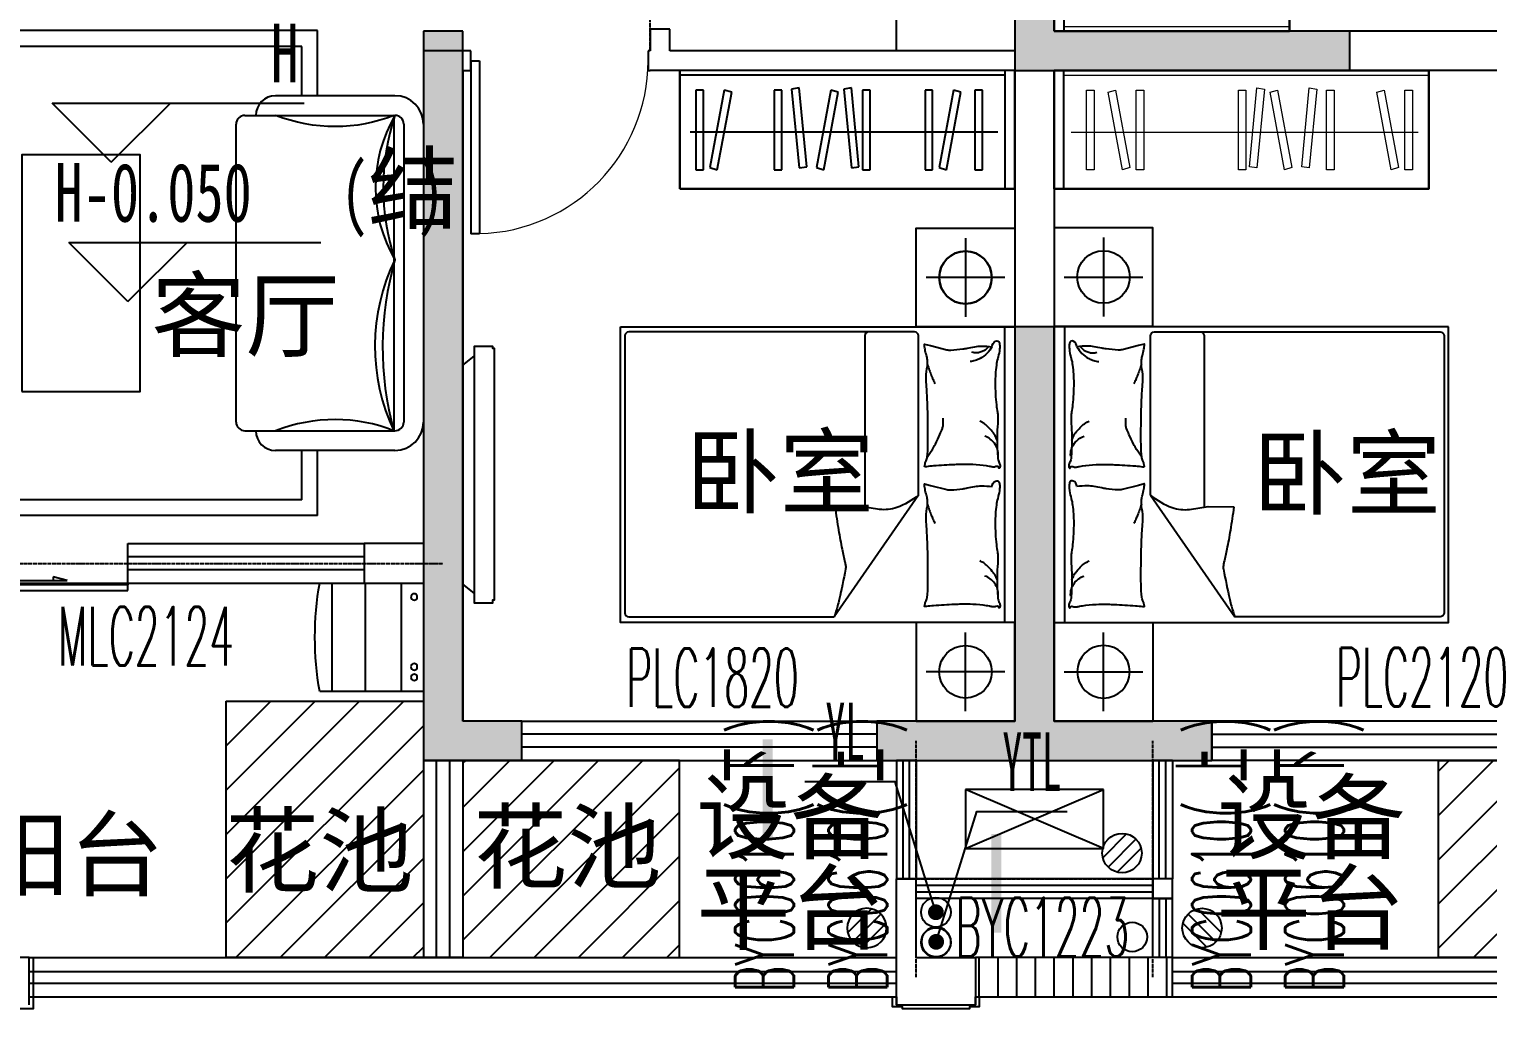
# Model space of a CAD drawing. Extents: x 3479 to 4537415, y 306 to 366510.
# Drawn here: x 4510269 to 4517669, y 273736 to 278706 of the extents above; entities that cross this region are included whole.
import ezdxf

# ---------------------------------------------------------------- set-up
doc = ezdxf.new("R2010")
doc.units = 0
doc.header["$LTSCALE"] = 10
doc.header["$MEASUREMENT"] = 0
doc.linetypes.add('DOTE', pattern=[2.42, 2, -0.2, 0.02, -0.2])
for name, color, linetype in [('2外包线', 46, 'Continuous'), ('A-OTHER', 136, 'Continuous'), ('COLUMN', 11, 'Continuous'), ('DECORATION_地漏', 202, 'Continuous'), ('DETAIL_栏杆', 42, 'Continuous'), ('DETAIL_立管', 143, 'Continuous'), ('DETAIL_雨水管', 52, 'Continuous'), ('DIM_ELEV', 3, 'Continuous'), ('DIM_IDEN', 153, 'Continuous'), ('DOTE', 18, 'DOTE'), ('LINE', 137, 'Continuous'), ('LVTRY', 6, 'Continuous'), ('LVTRY-1', 6, 'Continuous'), ('P-FURNITURE', 8, 'Continuous'), ('PUB_HATCH', 8, 'Continuous'), ('PUB_TEXT', 7, 'Continuous'), ('WALL', 2, 'Continuous'), ('WINDOW', 143, 'Continuous'), ('WINDOW_TEXT', 7, 'Continuous'), ('民族装饰格栅', 48, 'Continuous'), ('花池', 71, 'Continuous')]:
    doc.layers.add(name, color=color, linetype=linetype)
doc.layers.add('FURNITURE', color=207, linetype='Continuous', plot=False)
doc.styles.add('_TCH_DIM', font='simhei.ttf')
doc.styles.add('_TCH_WINDOW', font='SIMPLEX', dxfattribs={"bigfont": 'GBCBIG'})
doc.styles.add('HZ', font='Tssdeng.shx', dxfattribs={"width": 0.7, "bigfont": 'tssdchn.shx'})
doc.styles.get("Standard").update_dxf_attribs({"font": 'gbenor.shx', "bigfont": 'gbcbig.shx'})
doc.styles.add('功能名称', font='', dxfattribs={"width": 0.7})
doc.styles.get('功能名称').set_extended_font_data('SimSun')

# ---------------------------------------------------------------- blocks, each defined once
blk = doc.blocks.new('A$C7A796BF3')
for p, q in [((200, 0), (200, -300)), ((900, 0), (200, 0)), ((200, 0), (900, -300)), ((900, 0), (200, -300)), ((900, -300), (900, 0)), ((200, -300), (900, -300))]:
    blk.add_line(p, q)
blk = doc.blocks.new('X-03-A-100(平面图)_t3$0$WITH-Bed-2')
for p, q in [((0, -52.4), (1500, -52.4)), ((25.8, -508.5), (25.8, -1957.8)), ((853.5, -488.5), (45.8, -488.5)), ((853.5, -488.5), (1471.6, -915.9)), ((45.8, -761.1), (915.3, -761.1)), ((1471.6, -1957.8), (1471.6, -915.9)), ((45.8, -1977.8), (1451.6, -1977.8))]:
    blk.add_line(p, q)
blk.add_lwpolyline([(0, -2000), (0, 0), (1500, 0), (1500, -2000)], close=True)
blk.add_lwpolyline([(0, -2000), (0, 0), (1500, 0), (1500, -2000)], close=True)
for points in [[(101, -115.7, -0.263368), (73, -96.9, -0.494818), (82.2, -78.2, -0.049225), (99.9, -76.4, -0.036831), (123.5, -78.2, -0.031893), (161.5, -86.3, 0.035782), (195.4, -93.3, 0.032941), (285.1, -99.2, 0.026564), (396.3, -93.3, 0.017905), (433.8, -87.9, -0.033397), (454, -85.7, -0.03204), (491.1, -86.4, 0.018442), (555.4, -89.4, 0.010837), (620.2, -88.7, 0.014624), (668.1, -85.7, 0.111249), (690.6, -78.4, -0.153708), (707.5, -74.4, -0.076444), (715, -76.1, -0.215512), (716.9, -78.2, -0.585858), (714.3, -81.2, 0.363489), (709.4, -83.8, 0.191716), (709.4, -95.3, -0.129675), (711.3, -111.9, -0.01735), (708.3, -128.7, 0.019326), (705.7, -143.8, 0.018818), (699, -212.2, 0.021828), (698.1, -271.4, 0.006204), (699.5, -305.3, 0.001963), (705.7, -412.2, 0.028341), (709.9, -448.3, -0.117014), (709.4, -457.2, -0.36606), (708, -458.2, -0.03973), (694.4, -455.3, -0.048309), (680.6, -449.9, 0.062981), (670, -446, 0.04058), (646.6, -442.6, 0.014345), (579.8, -440.3, 0.005484), (454.4, -441.1, 0.007153), (358.2, -444.1, 0.008762), (315.7, -446.8, -0.008153), (270, -449.7, -0.06251), (212.9, -445.3, 0.078669), (167.3, -443.3, 0.047825), (144.9, -448, -0.034494), (114.1, -455.3, -0.023571), (88.8, -458.4, -0.510228), (87.8, -457.2), (95.3, -427.2), (116, -344.6, 0.073041), (118, -325, 0.023305), (112.2, -263.9, 0.018299), (108.2, -241.1, -0.01097), (100.8, -203.1, -0.042281), (97.9, -168.8, -0.027201), (100.8, -115.4)], [(99.3, -131.7, -0.05369), (113.5, -144.7, -0.070312), (121.6, -157, -0.015448), (125.4, -165.5, -0.013244), (129.1, -175.7, -0.082127), (132.1, -193.8, -0.064164), (129.1, -217)], [(100.8, -115.7, -0.077379), (135.6, -141, -0.077379), (161.1, -175.7, -0.047525), (171, -200.4, -0.047525), (176.1, -226.4)], [(574.8, -89.5, 0.027842), (551.1, -100.1, 0.048685), (538.5, -108.2, 0.023666), (510.6, -132.5, 0.031223), (491.6, -153.2, 0.046801), (486.5, -160.9, 0.023191), (478.4, -177.6)], [(656.8, -83.8, 0.088153), (622.3, -87.3, 0.088153), (591.1, -102.5, 0.077547), (569.5, -124.2, 0.077547), (555.4, -151.3)], [(810.2, -115.7, -0.263368), (782.3, -96.9, -0.494818), (791.4, -78.2, -0.049225), (809.1, -76.4, -0.036831), (832.8, -78.2, -0.031893), (870.7, -86.3, 0.035782), (904.6, -93.3, 0.032941), (994.3, -99.2, 0.026564), (1105.5, -93.3, 0.017905), (1143, -87.9, -0.033397), (1163.3, -85.7, -0.03204), (1200.3, -86.4, 0.018442), (1264.7, -89.4, 0.010837), (1329.4, -88.7, 0.014624), (1377.3, -85.7, 0.111249), (1399.9, -78.4, -0.153708), (1416.8, -74.4, -0.076444), (1424.2, -76.1, -0.215512), (1426.2, -78.2, -0.585858), (1423.5, -81.2, 0.363489), (1418.6, -83.8, 0.191716), (1418.6, -95.3, -0.129675), (1420.5, -111.9, -0.01735), (1417.5, -128.7, 0.019326), (1414.9, -143.8, 0.018818), (1408.3, -212.2, 0.021828), (1407.4, -271.4, 0.006204), (1408.8, -305.3, 0.001963), (1414.9, -412.2, 0.028341), (1419.2, -448.3, -0.117014), (1418.6, -457.2, -0.36606), (1417.2, -458.2, -0.03973), (1403.6, -455.3, -0.048309), (1389.9, -449.9, 0.062981), (1379.2, -446, 0.04058), (1355.8, -442.6, 0.014345), (1289.1, -440.3, 0.005484), (1163.6, -441.1, 0.007153), (1067.5, -444.1, 0.008762), (1024.9, -446.8, -0.008153), (979.2, -449.7, -0.06251), (922.1, -445.3, 0.078669), (876.5, -443.3, 0.047825), (854.1, -448, -0.034494), (823.4, -455.3, -0.023571), (798, -458.4, -0.510228), (797.1, -457.2), (804.6, -427.2), (825.2, -344.6, 0.073041), (827.2, -325, 0.023305), (821.5, -263.9, 0.018299), (817.4, -241.1, -0.01097), (810.1, -203.1, -0.042281), (807.2, -168.8, -0.027201), (810.1, -115.4)], [(1284.1, -89.5, 0.027842), (1260.3, -100.1, 0.048685), (1247.8, -108.2, 0.023666), (1219.8, -132.5, 0.031223), (1200.8, -153.2, 0.046801), (1195.7, -160.9, 0.023191), (1187.7, -177.6)], [(1366.1, -83.8, 0.088153), (1331.5, -87.3, 0.088153), (1300.3, -102.5, 0.077547), (1278.7, -124.2, 0.077547), (1264.7, -151.3)], [(660.6, -444.1, 0.016108), (621.7, -417.9, 0.024599), (594.9, -402.8, 0.009477), (545.8, -379.5, 0.015937), (516, -367.1, 0.072521), (499.6, -363.6, 0.033339), (463.4, -363.4)], [(191.4, -442.6, 0.009729), (218.7, -433.5, 0.009729), (245.6, -423.4, 0.007971), (267.3, -414.4, 0.007971), (288.8, -404.7)], [(900.6, -442.6, 0.009729), (927.9, -433.5, 0.009729), (954.8, -423.4, 0.007971), (976.6, -414.4, 0.007971), (998, -404.7)], [(853.5, -488.5, -0.085272), (916.8, -598.6, -0.124044), (926, -686.2), (912.4, -781.6), (914.1, -911.7)], [(914.1, -911.7, 0.007867), (1031.7, -893.9, 0.009508), (1128.5, -875.9, 0.006616), (1193.5, -861.5, -0.023828), (1211.7, -858.2, -0.080713), (1230.3, -858.7, -0.009591), (1382.9, -890.6, -0.013133), (1416.4, -899.2, -0.007859), (1471.6, -915.9)]]:
    blk.add_lwpolyline(points, format="xyb")
for centre, start, end in [((45.8, -508.5), 90, 180), ((45.8, -741.1), 180, 270), ((45.8, -1957.8), 180, 270), ((1451.6, -1957.8), 270, 0)]:
    blk.add_arc(centre, 20, start, end)
blk = doc.blocks.new('X-03-A-100(平面图)_t3$0$WITH-bedstand-1')
for p, q in [((0, 240), (0, -240)), ((-240, 0), (240, 0))]:
    blk.add_line(p, q)
blk.add_lwpolyline([(-300, -300), (300, -300), (300, 300), (-300, 300)], close=True)
blk.add_lwpolyline([(-300, -300), (300, -300), (300, 300), (-300, 300)], close=True)
blk.add_circle((0, 0), 160)
blk = doc.blocks.new('A$C689A550D')
for p, q in [((5550, 1550, 0), (5550, 1150, 0)), ((5750, 1350, 0), (5350, 1350, 0)), ((3822.2, 1054.2), (3822.2, -351.6)), ((5291.5, 1074.2), (3842.2, 1074.2)), ((5038.9, 1054.2), (5038.9, 184.7)), ((5311.5, 246.5), (5311.5, 1054.2)), ((5747.6, 1100), (5747.6, -400)), ((5311.5, 246.5), (4884.1, -371.6)), ((3842.2, -371.6), (4884.1, -371.6)), ((5550, -850), (5550, -450)), ((5750, -650), (5350, -650))]:
    blk.add_line(p, q)
at = {"elevation": 0}
blk.add_lwpolyline([(5800, 1100), (5300, 1100), (5300, 1600), (5800, 1600)], close=True, dxfattribs=at)
blk.add_lwpolyline([(5800, 1100), (5300, 1100), (5300, 1600), (5800, 1600)], close=True, dxfattribs=at)
for points in [[(3800, 1100), (5800, 1100), (5800, -400), (3800, -400)], [(3800, 1100), (5800, 1100), (5800, -400), (3800, -400)], [(5800, -400), (5300, -400), (5300, -900), (5800, -900)], [(5800, -400), (5300, -400), (5300, -900), (5800, -900)]]:
    blk.add_lwpolyline(points, close=True)
for points in [[(5684.3, 999, -0.263368), (5703.1, 1027, -0.494818), (5721.8, 1017.8, -0.049225), (5723.6, 1000.1, -0.036831), (5721.8, 976.5, -0.031893), (5713.7, 938.5, 0.035782), (5706.7, 904.6, 0.032941), (5700.8, 814.9, 0.026564), (5706.7, 703.7, 0.017905), (5712.1, 666.2, -0.033397), (5714.3, 646, -0.03204), (5713.6, 608.9, 0.018442), (5710.6, 544.6, 0.010837), (5711.3, 479.8, 0.014624), (5714.3, 431.9, 0.111249), (5721.6, 409.4, -0.153708), (5725.6, 392.5, -0.076444), (5723.9, 385, -0.215512), (5721.8, 383.1, -0.585858), (5718.8, 385.7, 0.363489), (5716.2, 390.6, 0.191716), (5704.7, 390.6, -0.129675), (5688.1, 388.7, -0.01735), (5671.3, 391.7, 0.019326), (5656.2, 394.3, 0.018818), (5587.8, 401, 0.021828), (5528.6, 401.9, 0.006204), (5494.7, 400.5, 0.001963), (5387.8, 394.3, 0.028341), (5351.7, 390.1, -0.117014), (5342.8, 390.6, -0.36606), (5341.8, 392, -0.03973), (5344.7, 405.6, -0.048309), (5350.1, 419.4, 0.062981), (5354, 430, 0.04058), (5357.4, 453.4, 0.014345), (5359.7, 520.2, 0.005484), (5358.9, 645.6, 0.007153), (5355.9, 741.8, 0.008762), (5353.2, 784.3, -0.008153), (5350.3, 830, -0.06251), (5354.7, 887.1, 0.078669), (5356.7, 932.7, 0.047825), (5352, 955.1, -0.034494), (5344.7, 985.9, -0.023571), (5341.6, 1011.2, -0.510228), (5342.8, 1012.2), (5372.8, 1004.7), (5455.4, 984, 0.073041), (5475, 982, 0.023305), (5536.1, 987.8, 0.018299), (5558.9, 991.8, -0.01097), (5596.9, 999.2, -0.042281), (5631.2, 1002.1, -0.027201), (5684.6, 999.2)], [(5684.3, 999.2, -0.077379), (5659, 964.4, -0.077379), (5624.3, 938.9, -0.047525), (5599.6, 929, -0.047525), (5573.6, 923.9)], [(5668.3, 1000.7, -0.05369), (5655.3, 986.5, -0.070312), (5643, 978.4, -0.015448), (5634.5, 974.6, -0.013244), (5624.3, 970.9, -0.082127), (5606.2, 967.9, -0.064164), (5583, 970.9)], [(5357.4, 908.6, 0.009729), (5366.5, 881.3, 0.009729), (5376.6, 854.4, 0.007971), (5385.6, 832.7, 0.007971), (5395.3, 811.2)], [(5355.9, 439.4, 0.016108), (5382.1, 478.3, 0.024599), (5397.2, 505.1, 0.009477), (5420.5, 554.2, 0.015937), (5432.9, 584, 0.072521), (5436.4, 600.4, 0.033339), (5436.6, 636.6)], [(5710.5, 525.2, 0.027842), (5699.9, 548.9, 0.048685), (5691.8, 561.5, 0.023666), (5667.5, 589.4, 0.031223), (5646.8, 608.4, 0.046801), (5639.1, 613.5, 0.023191), (5622.4, 621.6)], [(5716.2, 443.2, 0.088153), (5712.7, 477.7, 0.088153), (5697.5, 508.9, 0.077547), (5675.8, 530.5, 0.077547), (5648.7, 544.6)], [(5684.3, 289.8, -0.263368), (5703.1, 317.7, -0.494818), (5721.8, 308.6, -0.049225), (5723.6, 290.9, -0.036831), (5721.8, 267.2, -0.031893), (5713.7, 229.3, 0.035782), (5706.7, 195.4, 0.032941), (5700.8, 105.7, 0.026564), (5706.7, -5.5, 0.017905), (5712.1, -43, -0.033397), (5714.3, -63.3, -0.03204), (5713.6, -100.3, 0.018442), (5710.6, -164.7, 0.010837), (5711.3, -229.4, 0.014624), (5714.3, -277.3, 0.111249), (5721.6, -299.9, -0.153708), (5725.6, -316.8, -0.076444), (5723.9, -324.2, -0.215512), (5721.8, -326.2, -0.585858), (5718.8, -323.5, 0.363489), (5716.2, -318.6, 0.191716), (5704.7, -318.6, -0.129675), (5688.1, -320.5, -0.01735), (5671.3, -317.5, 0.019326), (5656.2, -314.9, 0.018818), (5587.8, -308.3, 0.021828), (5528.6, -307.4, 0.006204), (5494.7, -308.8, 0.001963), (5387.8, -314.9, 0.028341), (5351.7, -319.2, -0.117014), (5342.8, -318.6, -0.36606), (5341.8, -317.2, -0.03973), (5344.7, -303.6, -0.048309), (5350.1, -289.9, 0.062981), (5354, -279.2, 0.04058), (5357.4, -255.8, 0.014345), (5359.7, -189.1, 0.005484), (5358.9, -63.6, 0.007153), (5355.9, 32.5, 0.008762), (5353.2, 75.1, -0.008153), (5350.3, 120.8, -0.06251), (5354.7, 177.9, 0.078669), (5356.7, 223.5, 0.047825), (5352, 245.9, -0.034494), (5344.7, 276.6, -0.023571), (5341.6, 302, -0.510228), (5342.8, 302.9), (5372.8, 295.4), (5455.4, 274.8, 0.073041), (5475, 272.8, 0.023305), (5536.1, 278.5, 0.018299), (5558.9, 282.6, -0.01097), (5596.9, 289.9, -0.042281), (5631.2, 292.8, -0.027201), (5684.6, 289.9)], [(5311.5, 246.5, -0.085272), (5201.4, 183.2, -0.124044), (5113.8, 174), (5018.4, 187.6), (4888.3, 185.9)], [(4888.3, 185.9, 0.007867), (4906.1, 68.3, 0.009508), (4924.1, -28.5, 0.006616), (4938.5, -93.5, -0.023828), (4941.8, -111.7, -0.080713), (4941.3, -130.3, -0.009591), (4909.4, -282.9, -0.013133), (4900.8, -316.4, -0.007859), (4884.1, -371.6)], [(5357.4, 199.4, 0.009729), (5366.5, 172.1, 0.009729), (5376.6, 145.2, 0.007971), (5385.6, 123.4, 0.007971), (5395.3, 102)], [(5710.5, -184.1, 0.027842), (5699.9, -160.3, 0.048685), (5691.8, -147.8, 0.023666), (5667.5, -119.8, 0.031223), (5646.8, -100.8, 0.046801), (5639.1, -95.7, 0.023191), (5622.4, -87.7)], [(5716.2, -266.1, 0.088153), (5712.7, -231.5, 0.088153), (5697.5, -200.3, 0.077547), (5675.8, -178.7, 0.077547), (5648.7, -164.7)]]:
    blk.add_lwpolyline(points, format="xyb")
for centre in [(5550, 1350, 0), (5550, -650)]:
    blk.add_circle(centre, 133.3)
for centre, start, end in [((3842.2, 1054.2), 90, 180), ((5058.9, 1054.2), 90, 180), ((5291.5, 1054.2), 0, 90), ((3842.2, -351.6), 180, 270)]:
    blk.add_arc(centre, 20, start, end)
at = {"layer": 'FURNITURE'}
for p, q in [((2263.5, 2602.5), (229.5, 2602.5)), ((2263.5, 2272.5), (2263.5, 2602.5)), ((2183.5, 2522.5), (309.5, 2522.5)), ((2183.5, 2272.5), (2183.5, 2522.5)), ((4100.1, 1800), (4100.1, 2400)), ((5800, 2400), (4100.1, 2400)), ((4100.1, 2400), (4100.1, 1800)), ((5800, 2400), (4100.1, 2400)), ((5751.9, 2376), (4100.1, 2376)), ((5751.9, 1800), (5751.9, 2400)), ((5800, 1800), (5800, 2400)), ((5800, 1800), (5800, 2400)), ((4220.7, 2300.1), (4181.9, 2300.1)), ((4181.9, 2300.1), (4181.9, 1896.7)), ((4220.7, 1896.7), (4220.7, 2300.1)), ((4326.1, 2300.7), (4252.9, 1907.9)), ((4363.9, 2289.8), (4326.1, 2300.7)), ((4619, 2300.1), (4580.2, 2300.1)), ((4580.2, 2300.1), (4580.2, 1896.7)), ((4619, 1896.7), (4619, 2300.1)), ((4705.9, 2312), (4667.4, 2306.2)), ((4667.4, 2306.2), (4705.8, 1905.7)), ((4744.4, 1911.5), (4705.9, 2312)), ((4866.8, 2300.7), (4793.7, 1907.9)), ((4904.6, 2289.8), (4866.8, 2300.7)), ((4971.3, 2312), (4932.8, 2306.2)), ((4932.8, 2306.2), (4971.2, 1905.7)), ((5009.8, 1911.5), (4971.3, 2312)), ((5065.7, 2300.1), (5026.8, 2300.1)), ((5026.8, 2300.1), (5026.8, 1896.7)), ((5065.7, 1896.7), (5065.7, 2300.1)), ((5383.5, 2300.1), (5344.7, 2300.1)), ((5344.7, 2300.1), (5344.7, 1896.7)), ((5383.5, 1896.7), (5383.5, 2300.1)), ((5488.9, 2300.7), (5415.7, 1907.9)), ((5526.7, 2289.8), (5488.9, 2300.7)), ((5636, 2300.1), (5597.1, 2300.1)), ((5597.1, 2300.1), (5597.1, 1896.7)), ((5636, 1896.7), (5636, 2300.1)), ((2655.6, 2272.5), (2050, 2272.5)), ((4290.8, 1896.9), (4363.9, 2289.8)), ((4831.5, 1896.9), (4904.6, 2289.8)), ((5453.6, 1896.9), (5526.7, 2289.8)), ((1894.4, 2172.5), (2655.6, 2172.5)), ((2650, 2172.5), (2650, 572.5)), ((1850, 616.9), (1850, 2128.1)), ((2700, 2128.1), (2700, 616.9)), ((2800, 2128.1), (2800, 616.9)), ((5714.4, 2088), (4153.7, 2088)), ((4181.9, 1896.7), (4220.7, 1896.7)), ((4252.9, 1907.9), (4290.8, 1896.9)), ((4580.2, 1896.7), (4619, 1896.7)), ((4705.8, 1905.7), (4744.4, 1911.5)), ((4793.7, 1907.9), (4831.5, 1896.9)), ((4971.2, 1905.7), (5009.8, 1911.5)), ((5026.8, 1896.7), (5065.7, 1896.7)), ((5344.7, 1896.7), (5383.5, 1896.7)), ((5415.7, 1907.9), (5453.6, 1896.9)), ((5597.1, 1896.7), (5636, 1896.7)), ((5800, 1800), (4100.1, 1800)), ((4100.1, 1800), (5800, 1800)), ((1894.4, 572.5), (2655.6, 572.5)), ((2655.6, 472.5), (2050, 472.5)), ((2183.5, 222.5), (2183.5, 472.5)), ((2263.5, 142.5), (2263.5, 472.5)), ((2183.5, 222.5), (309.5, 222.5)), ((2263.5, 142.5), (229.5, 142.5))]:
    blk.add_line(p, q, dxfattribs=at)
blk.add_lwpolyline([(762.8, 772.5), (1362.8, 772.5), (1362.8, 1972.5), (762.8, 1972.5)], close=True, dxfattribs=at)
blk.add_lwpolyline([(3057.6, -251.3), (3000, -205.4), (3000, 905.4), (3057.6, 951.3), (3057.6, -251.3), (3057.6, -300), (3152.9, -300), (3152.9, -285.7), (3160, -285.7), (3160, 989.6), (3152.9, 989.6), (3152.9, 1000), (3057.6, 1000), (3057.6, 951.3)], dxfattribs=at)
for centre, start, end in [((2050, 2172.5), 90, 180), ((2050, 572.5), 180, 270)]:
    blk.add_arc(centre, 100, start, end, dxfattribs=at)
for centre, major_axis, ratio, start_param, end_param in [((2655.6, 2128.1), (-102.1, 102.1), 1, 3.926991, 5.497787), ((1894.4, 2128.1), (31.4, 31.4), 1, 0.785398, 2.356194), ((3284, 1805.9), (0, 728.9), 0.997726, 1.043691, 2.097902), ((3750.1, 1805.9), (0, 1156.7), 0.997726, 1.248273, 1.89332), ((2655.6, 2128.1), (31.4, 31.4), 1, 5.497787, 7.068583), ((3281.3, 1001.8), (5.5, 861.6), 0.844026, 1.043691, 2.097902), ((3747.3, 998.8), (8.8, 1367.3), 0.844026, 1.248273, 1.89332), ((1894.4, 616.9), (31.4, 31.4), 1, 2.356194, 3.926991), ((2318.3, -78.4), (741.9, 201.1), 0.914572, 0.878902, 1.686398), ((2655.6, 616.9), (-31.4, 31.4), 1, 2.356194, 3.926991), ((2655.6, 616.9), (102.1, 102.1), 1, 3.926991, 5.497787)]:
    blk.add_ellipse(centre, major_axis=major_axis, ratio=ratio, start_param=start_param, end_param=end_param, dxfattribs=at)
at = {"layer": 'FURNITURE', "extrusion": (0, 0, -1)}
blk.add_ellipse((2318.3, 2823.4), major_axis=(-741.9, 201.1), ratio=0.914572, start_param=4.020494, end_param=4.82799, dxfattribs=at)
at = {"layer": 'LVTRY'}
blk.add_lwpolyline([(5800, 3300), (5800, 2500), (5200, 2500), (5200, 3300)], close=True, dxfattribs=at)
at = {"layer": 'FURNITURE', "xscale": -0.8333333334885538, "yscale": 0.8333333334885538, "zscale": 0.8333333334885538}
blk.add_blockref('X-03-A-100(平面图)_t3$0$WITH-bedstand-1', (5550, 1350, 0), dxfattribs=at)
at = {"layer": 'FURNITURE', "extrusion": (0, 0, -1), "xscale": -1, "zscale": -1, "rotation": 90}
blk.add_blockref('X-03-A-100(平面图)_t3$0$WITH-Bed-2', (-5800, 1100), dxfattribs=at)
at = {"layer": 'FURNITURE', "extrusion": (1.79972e-13, 8.62954e-15, -1), "xscale": -0.8333333334885538, "yscale": 0.8333333334885538, "zscale": -0.8333333334885538, "rotation": 180}
blk.add_blockref('X-03-A-100(平面图)_t3$0$WITH-bedstand-1', (-5550, -650, 0), dxfattribs=at)
at = {"layer": 'LVTRY-1', "flags": 9}
for tag in ['ZSIZE', 'YSIZE', 'XSIZE']:
    blk.add_attdef(tag, (1601.4, 5393.7), '', height=0.5, rotation=90, dxfattribs=at)
for tag in ['ZSIZE', 'YSIZE', 'XSIZE']:
    blk.add_attdef(tag, (1601.4, 5393.7), '', height=0.5, dxfattribs=at)
blk = doc.blocks.new('1#-BZC-ZZ')
at = {"layer": 'PUB_HATCH'}
for points in [[(433508.5, 732279), (433508.5, 731579), (433308.5, 731579), (433308.5, 731379), (433508.5, 731379), (433508.5, 729579), (435208.5, 729579), (435208.5, 729779), (433708.5, 729779), (433708.5, 732079), (433908.5, 732079), (433908.5, 732279)], [(431008.5, 726279), (430708.5, 726279), (430708.5, 729779), (430508.5, 729779), (430508.5, 726079), (431008.5, 726079)], [(433508.5, 726279), (432808.5, 726279), (432808.5, 726079), (434508.5, 726079), (434508.5, 726279), (433708.5, 726279), (433708.5, 728279), (433508.5, 728279)]]:
    blk.add_hatch(color=256, dxfattribs=at).paths.add_polyline_path(points)
at = {"layer": 'COLUMN'}
for p, q in [((433708.5, 729779), (433708.5, 732079)), ((433508.5, 731379), (433508.5, 729579)), ((430708.5, 729779), (430508.5, 729779)), ((430508.5, 729779), (430508.5, 726079)), ((430708.5, 726279), (430708.5, 729779)), ((435208.5, 729779), (433708.5, 729779)), ((435208.5, 729579), (435208.5, 729779)), ((433508.5, 729579), (435208.5, 729579)), ((433708.5, 728279), (433508.5, 728279)), ((433508.5, 728279), (433508.5, 726279)), ((433708.5, 726279), (433708.5, 728279)), ((431008.5, 726279), (430708.5, 726279)), ((431008.5, 726079), (431008.5, 726279)), ((433508.5, 726279), (432808.5, 726279)), ((432808.5, 726279), (432808.5, 726079)), ((434508.5, 726279), (433708.5, 726279)), ((434508.5, 726079), (434508.5, 726279)), ((430508.5, 726079), (431008.5, 726079)), ((432808.5, 726079), (434508.5, 726079))]:
    blk.add_line(p, q, dxfattribs=at)
blk = doc.blocks.new('A$C0DF322C5')
at = {"layer": 'LVTRY'}
for p, q in [((526.3, 550), (0, 550)), ((0, 550), (0, 0)), ((113.7, 550), (113.7, 0)), ((296.2, 550), (296.2, 0)), ((464.2, 550), (464.2, 0)), ((0, 0), (526.3, 0))]:
    blk.add_line(p, q, dxfattribs=at)
for centre in [(47.4, 479.7), (47.4, 125), (47.4, 71.6)]:
    blk.add_circle(centre, 16.3, dxfattribs=at)
blk.add_arc((-1057.3, 275), 1607.3, 350.14865, 9.85138, dxfattribs=at)
blk = doc.blocks.new('$WINLIB2D$00000001')
at = {"color": 0}
for points in [[(-0.5, 0.5), (-0.5, -0.5)], [(-0.5, 0.5), (0.5, 0.5)], [(0.5, -0.5), (0.5, 0.5)], [(0.5, 0.1667), (-0.5, 0.1667)], [(0.5, -0.1667), (-0.5, -0.1667)], [(-0.5, -0.5), (0.5, -0.5)]]:
    blk.add_lwpolyline(points, dxfattribs=at)
blk = doc.blocks.new('$TCHSYS$WIN2D')
for p, q in [((-0.5, 0.5), (0.5, 0.5)), ((-0.5, 0.5), (-0.5, -0.5)), ((0.5, 0.5), (0.5, -0.5)), ((0.5, 0.1667), (-0.5, 0.1667)), ((0.5, -0.1667), (-0.5, -0.1667)), ((-0.5, -0.5), (0.5, -0.5))]:
    blk.add_line(p, q)
blk = doc.blocks.new('$DorLib2D$00000001')
for p, q in [((0.45, 0.975), (0.5, 0.975)), ((0.45, 0), (0.45, 0.975)), ((0.5, 0), (0.5, 0.975)), ((0.5, 0), (0.45, 0))]:
    blk.add_line(p, q)
at = {"lineweight": 13}
blk.add_arc((0.475, 0), 0.975, 91.46928, 180, dxfattribs=at)
blk = doc.blocks.new('$DorLib2D$00000129')
at = {"color": 0, "linetype": 'Continuous'}
for p, q in [((-0.5, 0.545), (-0.5, 0.6866)), ((-0.5, 0.6866), (0.5, 0.6866)), ((0.5, 0.6866), (0.5, 0.545)), ((0.5, 0.545), (-0.5, 0.545)), ((-0.5, 0.5), (-0.5, 0.545)), ((0.5, 0.5), (0.5, 0.545)), ((-0.2, 0.4375), (0.1584, 0.4375)), ((0.1584, 0.4375), (0.0804, 0.3408)), ((0.0804, 0.3408), (0.0804, 0.4375))]:
    blk.add_line(p, q, dxfattribs=at)
blk = doc.blocks.new('$PS001_0')
for p, q in [((-0.485, -0.123), (0.123, 0.485)), ((-0.354, -0.354), (0.354, 0.354)), ((-0.118, -0.486), (0.486, 0.118))]:
    blk.add_line(p, q)
blk.add_circle((0, 0), 0.5)
at = {"style": 'HZ', "width": 0.7, "flags": 1}
for tag, p in [('UNIT', (0, 0)), ('SPEC', (0, -0.002)), ('WHAT', (0, -0.003))]:
    blk.add_attdef(tag, p, '', height=0.001, dxfattribs=at)
blk = doc.blocks.new('$LIGUAN')
at = {"color": 0, "linetype": 'Continuous'}
blk.add_circle((0, 0), 0.5, dxfattribs=at)
at = {"color": 0, "flags": 1}
for tag in ['THICK', 'BG_D', 'BG_T']:
    blk.add_attdef(tag, (0, 0), '', height=0.0001, dxfattribs=at)
blk = doc.blocks.new('X-03-A-100(平面图)_t3$0$$plan$00000330')
for p, q in [((-1973.7, 0), (0, 0)), ((-1973.7, 0), (-1973.7, -500)), ((-1923.7, 0), (-1923.7, -500)), ((0, 0), (0, -500)), ((-1973.7, -500), (0, -500))]:
    blk.add_line(p, q)
at = {"lineweight": 13}
for p, q in [((-1884.8, -240), (-55.7, -240)), ((-1923.7, -480), (0, -480))]:
    blk.add_line(p, q, dxfattribs=at)
blk.add_lwpolyline([(-1973.7, -500), (0, -500), (0, 0), (-1973.7, 0)], close=True)
for points in [[(-1803.3, -80.6), (-1803.3, -416.7), (-1763, -416.7), (-1763, -80.6)], [(-1613.8, -80.8), (-1689.8, -408.2), (-1650.5, -417.3), (-1574.5, -89.9)], [(-1541.1, -80.6), (-1541.1, -416.7), (-1500.7, -416.7), (-1500.7, -80.6)], [(-1003.1, -80.6), (-1003.1, -416.7), (-962.8, -416.7), (-962.8, -80.6)], [(-945, -92.9), (-905.1, -426.6), (-865, -421.8), (-905, -88.1)], [(-759.8, -80.8), (-835.8, -408.2), (-796.5, -417.3), (-720.5, -89.9)], [(-669.3, -92.9), (-629.4, -426.6), (-589.3, -421.8), (-629.3, -88.1)], [(-539.1, -80.6), (-539.1, -416.7), (-498.8, -416.7), (-498.8, -80.6)], [(-198.1, -80.8), (-274.1, -408.2), (-234.7, -417.3), (-158.8, -89.9)], [(-125.3, -80.6), (-125.3, -416.7), (-85, -416.7), (-85, -80.6)]]:
    blk.add_lwpolyline(points, close=True, dxfattribs=at)
blk = doc.blocks.new('ds48d4s8')
for p, q in [((-1240, 0), (0, 0)), ((-1240, 0), (-1240, -500)), ((0, 0), (-1240, 0)), ((-1190, 0), (-1190, -500)), ((0, 0), (0, -500)), ((-1240, -500), (0, -500))]:
    blk.add_line(p, q)
at = {"lineweight": 13}
for p, q in [((-1151.1, -240), (-55.7, -240)), ((-1190, -480), (0, -480))]:
    blk.add_line(p, q, dxfattribs=at)
blk.add_lwpolyline([(-1240, -500), (0, -500), (0, 0), (-1240, 0)], close=True)
for points in [[(-1003.1, -80.6), (-1003.1, -416.7), (-962.8, -416.7), (-962.8, -80.6)], [(-945, -92.9), (-905.1, -426.6), (-865, -421.8), (-905, -88.1)], [(-759.8, -80.8), (-835.8, -408.2), (-796.5, -417.3), (-720.5, -89.9)], [(-669.3, -92.9), (-629.4, -426.6), (-589.3, -421.8), (-629.3, -88.1)], [(-539.1, -80.6), (-539.1, -416.7), (-498.8, -416.7), (-498.8, -80.6)], [(-198.1, -80.8), (-274.1, -408.2), (-234.7, -417.3), (-158.8, -89.9)], [(-125.3, -80.6), (-125.3, -416.7), (-85, -416.7), (-85, -80.6)]]:
    blk.add_lwpolyline(points, close=True, dxfattribs=at)

msp = doc.modelspace()

# ---------------------------------------------------------------- hatches: boundary and pattern name
at = {"layer": '民族装饰格栅'}
h = msp.add_hatch(dxfattribs=at)
h.set_pattern_fill('LINE', color=256, scale=100, angle=90)
h.set_pattern_definition([(90, (4040076.65, -304795.11), (-95.25, 6e-15), [])])
h.paths.add_polyline_path([(4516068.7, 273995.9), (4515068.7, 273995.9), (4515068.7, 273795.9), (4516068.7, 273795.9)])
at = {"layer": '花池'}
h = msp.add_hatch(dxfattribs=at)
h.set_pattern_fill('ANSI31', color=256, scale=100)
h.set_pattern_definition([(45, (2163983.15, 7162.34), (-112.253202, 112.253202), [])])
h.paths.add_polyline_path([(4511268.7, 275295.9), (4512268.7, 275295.9), (4512268.7, 273995.9), (4511268.7, 273995.9)])
h = msp.add_hatch(dxfattribs=at)
h.set_pattern_fill('ANSI31', color=256, scale=100)
h.set_pattern_definition([(45, (2160983.15, 8262.34), (-112.253202, 112.253202), [])])
h.paths.add_polyline_path([(4513568.7, 274995.9), (4512468.7, 274995.9), (4512468.7, 273995.9), (4513568.7, 273995.9)])
h = msp.add_hatch(dxfattribs=at)
h.set_pattern_fill('ANSI31', color=256, scale=100)
h.set_pattern_definition([(45, (2161483.15, 8262.34), (-112.253202, 112.253202), [])])
h.paths.add_polyline_path([(4517418.7, 274995.9), (4518768.7, 274995.9), (4518768.7, 273995.9), (4517418.7, 273995.9)])

# ---------------------------------------------------------------- linework, layer by layer
at = {"layer": '2外包线'}
for points in [[(4510288.7, 273995.9), (4510288.7, 273735.9), (4509898.7, 273735.9), (4509898.7, 273745.9), (4509698.7, 273745.9), (4509698.7, 273735.9), (4509288.7, 273735.9), (4509288.7, 273775.9), (4509248.7, 273775.9), (4509248.7, 274535.9)], [(4515088.7, 273795.9), (4515088.7, 273745.9), (4515038.7, 273745.9), (4515038.7, 273735.9), (4514698.7, 273735.9), (4514698.7, 273745.9), (4514648.7, 273745.9), (4514648.7, 273795.9)], [(4514668.7, 273795.9), (4514668.7, 273755.9), (4515068.7, 273755.9), (4515068.7, 273795.9)]]:
    msp.add_lwpolyline(points, dxfattribs=at)
at = {"layer": 'DETAIL_栏杆'}
for p, q in [((4516002, 274295.9), (4516002, 273995.9)), ((4516035.3, 274295.9), (4516035.3, 273995.9)), ((4510268.7, 273925.9), (4514668.7, 273925.9)), ((4516068.7, 273925.9), (4521668.7, 273925.9)), ((4510268.7, 273865.9), (4514668.7, 273865.9)), ((4516068.7, 273865.9), (4521668.7, 273865.9))]:
    msp.add_line(p, q, dxfattribs=at)
at = {"layer": 'DETAIL_雨水管'}
for points in [[(4514868.7, 274225.9), (4514662.5, 274886.7), (4514203.5, 274886.7)], [(4514870.1, 274075.9), (4515076.3, 274736.7), (4515535.3, 274736.7)]]:
    msp.add_lwpolyline(points, dxfattribs=at)
at = {"layer": 'DETAIL_雨水管', "const_width": 40}
for points in [[(4514874.6, 274206.8, 1), (4514862.7, 274245, 1)], [(4514864.2, 274056.8, -1), (4514876.1, 274095, -1)]]:
    msp.add_lwpolyline(points, format="xyb", close=True, dxfattribs=at)
at = {"layer": 'DIM_ELEV'}
for p, q in [((4510685.2, 278031), (4510385.2, 278331)), ((4510385.2, 278331), (4511663.7, 278331)), ((4510685.2, 278031), (4510985.2, 278331)), ((4510769.4, 277323.9), (4510469.4, 277623.9)), ((4510469.4, 277623.9), (4511747.9, 277623.9)), ((4510769.4, 277323.9), (4511069.4, 277623.9))]:
    msp.add_line(p, q, dxfattribs=at)
at = {"layer": 'DIM_IDEN', "const_width": 50}
for points in [[(4514015.6, 275102.5), (4514015.6, 274602.5)], [(4515175.6, 274622.6), (4515175.6, 274122.6)]]:
    msp.add_lwpolyline(points, dxfattribs=at)
at = {"layer": 'DOTE'}
for p, q in [((4513418.7, 278595.9), (4513418.7, 280395.9)), ((4509368.7, 275995.9), (4512368.7, 275995.9)), ((4514768.7, 273895.9), (4514768.7, 275095.9)), ((4515968.7, 273895.9), (4515968.7, 275095.9)), ((4514768.7, 274395.9), (4515968.7, 274395.9))]:
    msp.add_line(p, q, dxfattribs=at)
at = {"layer": 'LINE'}
for p, q in [((4515968.7, 273995.9), (4515968.7, 274295.9)), ((4516068.7, 273995.9), (4516068.7, 274295.9)), ((4510268.7, 273995.9), (4514668.7, 273995.9)), ((4516068.7, 273995.9), (4521668.7, 273995.9)), ((4510268.7, 273795.9), (4514668.7, 273795.9)), ((4516068.7, 273795.9), (4521668.7, 273795.9))]:
    msp.add_line(p, q, dxfattribs=at)
at = {"layer": 'WALL'}
for p, q in [((4515468.7, 280395.9), (4515468.7, 278695.9)), ((4515268.7, 280295.9), (4515268.7, 278595.9)), ((4513518.7, 278705.9), (4513418.7, 278705.9)), ((4513418.7, 278705.9), (4513418.7, 278595.9)), ((4513518.7, 278595.9), (4513518.7, 278705.9)), ((4517768.7, 278695.9), (4515468.7, 278695.9)), ((4512508.7, 278595.9), (4512268.7, 278595.9)), ((4512268.7, 278595.9), (4512268.7, 276095.9)), ((4512508.7, 278495.9), (4512508.7, 278595.9)), ((4513418.7, 278595.9), (4513408.7, 278595.9)), ((4513408.7, 278595.9), (4513408.7, 278495.9)), ((4515268.7, 278595.9), (4513518.7, 278595.9)), ((4512468.7, 278495.9), (4512508.7, 278495.9)), ((4512468.7, 278495.9), (4512468.7, 275995.9)), ((4513408.7, 278495.9), (4513418.7, 278495.9)), ((4515268.7, 278495.9), (4513418.7, 278495.9)), ((4515268.7, 278495.9), (4515268.7, 275195.9)), ((4515468.7, 278495.9), (4515468.7, 275195.9)), ((4517768.7, 278495.9), (4515468.7, 278495.9)), ((4512268.7, 276095.9), (4511968.7, 276095.9)), ((4511968.7, 276095.9), (4511968.7, 275895.9)), ((4512468.7, 275995.9), (4512468.7, 275195.9)), ((4511968.7, 275895.9), (4512268.7, 275895.9)), ((4512268.7, 275895.9), (4512268.7, 275095.9)), ((4512768.7, 275195.9), (4512468.7, 275195.9)), ((4512768.7, 274995.9), (4512768.7, 275195.9)), ((4514768.7, 275195.9), (4514568.7, 275195.9)), ((4514568.7, 275195.9), (4514568.7, 274995.9)), ((4514768.7, 275195.9), (4515268.7, 275195.9)), ((4515468.7, 275195.9), (4515968.7, 275195.9)), ((4516268.7, 275195.9), (4515968.7, 275195.9)), ((4516268.7, 274995.9), (4516268.7, 275195.9)), ((4512268.7, 275095.9), (4512268.7, 274995.9)), ((4512268.7, 274995.9), (4512468.7, 274995.9)), ((4512468.7, 274995.9), (4512768.7, 274995.9)), ((4514568.7, 274995.9), (4514668.7, 274995.9)), ((4514768.7, 274995.9), (4514668.7, 274995.9)), ((4514768.7, 274995.9), (4515368.7, 274995.9)), ((4515368.7, 274995.9), (4515968.7, 274995.9)), ((4516068.7, 274995.9), (4515968.7, 274995.9)), ((4516068.7, 274995.9), (4516268.7, 274995.9)), ((4514668.7, 273755.9), (4514668.7, 274395.9)), ((4514768.7, 274395.9), (4514668.7, 274395.9)), ((4514768.7, 274295.9), (4514768.7, 274395.9)), ((4515968.7, 274295.9), (4515968.7, 274395.9)), ((4516068.7, 274395.9), (4515968.7, 274395.9)), ((4516068.7, 274295.9), (4516068.7, 274395.9)), ((4514768.7, 273995.9), (4514768.7, 274295.9)), ((4515968.7, 274295.9), (4516068.7, 274295.9)), ((4510268.7, 273995.9), (4509468.7, 273995.9)), ((4510268.7, 273755.9), (4510268.7, 273995.9)), ((4512268.7, 273995.9), (4512468.7, 273995.9)), ((4514768.7, 273995.9), (4515068.7, 273995.9)), ((4515068.7, 273995.9), (4515068.7, 273755.9)), ((4516068.7, 273995.9), (4515968.7, 273995.9)), ((4514668.7, 273755.9), (4515068.7, 273755.9))]:
    msp.add_line(p, q, dxfattribs=at)
at = {"layer": 'WINDOW'}
msp.add_line((4509868.7, 275895.9), (4510768.7, 275895.9), dxfattribs=at)
at = {"layer": '民族装饰格栅'}
msp.add_lwpolyline([(4516068.7, 273995.9), (4515068.7, 273995.9), (4515068.7, 273795.9), (4516068.7, 273795.9)], close=True, dxfattribs=at)
at = {"layer": '花池'}
for points in [[(4511268.7, 275295.9), (4512268.7, 275295.9), (4512268.7, 273995.9), (4511268.7, 273995.9)], [(4513568.7, 274995.9), (4512468.7, 274995.9), (4512468.7, 273995.9), (4513568.7, 273995.9)], [(4517418.7, 274995.9), (4518768.7, 274995.9), (4518768.7, 273995.9), (4517418.7, 273995.9)]]:
    msp.add_lwpolyline(points, close=True, dxfattribs=at)

# ---------------------------------------------------------------- block references
msp.add_blockref('1#-BZC-ZZ', (4081760.2, -451083.1))
at = {"layer": 'A-OTHER', "extrusion": (0, 0, -1), "xscale": -1, "zscale": -1, "rotation": 180}
msp.add_blockref('A$C7A796BF3', (-4515918.7, 274549.3), dxfattribs=at)
at = {"layer": 'DECORATION_地漏', "yscale": 200, "zscale": 200}
for p, xscale, rotation in [((4515812.8, 274526.2), 200, 180), ((4514518.7, 274145.9), -200, 270.0000007234398), ((4516218.7, 274145.9), 200, 89.99999927656026)]:
    msp.add_blockref('$PS001_0', p, dxfattribs=dict(at, xscale=xscale, rotation=rotation))
at = {"layer": 'DETAIL_立管', "xscale": 150, "yscale": 150, "zscale": 150}
for p in [(4515864.7, 274100.4), (4514868.7, 274072.4)]:
    msp.add_blockref('$LIGUAN', p, dxfattribs=at)
at = {"layer": 'DETAIL_雨水管', "yscale": 150, "zscale": 150}
for p, xscale in [((4514868.7, 274225.9), 150), ((4514870.1, 274075.9), -150)]:
    msp.add_blockref('$LIGUAN', p, dxfattribs=dict(at, xscale=xscale))
at = {"layer": 'FURNITURE', "extrusion": (0, 0, -1), "xscale": -0.9625872506882259, "yscale": 1.200000000672313, "zscale": -1}
msp.add_blockref('ds48d4s8', (-4516662.3, 279295.9, 0), dxfattribs=at)
at = {"layer": 'FURNITURE', "extrusion": (0, 0, -1), "xscale": 0.9625872506882259, "yscale": 1.200000000672313, "zscale": -1, "rotation": 180}
msp.add_blockref('X-03-A-100(平面图)_t3$0$$plan$00000330', (-4517368.6, 277895.9, 0), dxfattribs=at)
at = {"layer": 'FURNITURE', "xscale": 0.8333333334885538, "yscale": 0.8333333334885538, "zscale": 0.8333333334885538}
msp.add_blockref('X-03-A-100(平面图)_t3$0$WITH-bedstand-1', (4515718.7, 277448.5, 0), dxfattribs=at)
at = {"layer": 'FURNITURE', "xscale": -1, "rotation": 90}
msp.add_blockref('X-03-A-100(平面图)_t3$0$WITH-Bed-2', (4515468.7, 277195.9, 0), dxfattribs=at)
at = {"layer": 'FURNITURE', "xscale": -0.8333333334885538, "yscale": 0.8333333334885538, "zscale": 0.8333333334885538, "rotation": 180}
msp.add_blockref('X-03-A-100(平面图)_t3$0$WITH-bedstand-1', (4515718.7, 275445.9, 0), dxfattribs=at)
at = {"layer": 'LVTRY', "xscale": -1}
msp.add_blockref('A$C0DF322C5', (4512268.7, 275345.9), dxfattribs=at)
at = {"layer": 'P-FURNITURE'}
msp.add_blockref('A$C689A550D', (4509468.7, 276095.9, 0), dxfattribs=at)
at = {"layer": 'WINDOW'}
for name, p, xscale, yscale, zscale, rotation in [('$DorLib2D$00000001', (4512958.7, 278545.9), 900, 900, 900, 180), ('$WINLIB2D$00000001', (4511368.7, 275995.9), 1200, -200, 1200, 359.9999999999956), ('$DorLib2D$00000129', (4510318.7, 275995.9), 900, -200, 900, 359.9999999999956), ('$WINLIB2D$00000001', (4517318.7, 275095.9), -2100, -200, -2100, 359.9999999999977), ('$TCHSYS$WIN2D', (4512368.7, 274495.9), 999.9999999654246, 200, 999.9999999654246, 269.9999999999969), ('$WINLIB2D$00000001', (4514718.7, 274695.9), -600, -100, -600, 90), ('$WINLIB2D$00000001', (4516018.7, 274695.9), -600, 100, -600, 90), ('$TCHSYS$WIN2D', (4516018.7, 274145.9), 300, -100, 300, 90)]:
    msp.add_blockref(name, p, dxfattribs=dict(at, xscale=xscale, yscale=yscale, zscale=zscale, rotation=rotation))
for p, xscale, yscale, zscale in [((4513668.7, 275095.9), 1800, -200, 1800), ((4515368.7, 274345.9), -1199.999820525874, 100, -1199.999820525874)]:
    msp.add_blockref('$WINLIB2D$00000001', p, dxfattribs=dict(at, xscale=xscale, yscale=yscale, zscale=zscale))

# ---------------------------------------------------------------- texts
at = {"layer": 'PUB_TEXT', "style": '_TCH_DIM'}
for s, width, p in [('H', 0.705882, (4511493.7, 278436)), ('H-0.050', 0.705882, (4510397.9, 277728.9)), ('(', 0.705882, (4511847.9, 277728.9)), (')', 0.705882, (4512233.7, 277728.9)), ('YL', 0.494118, (4514308.5, 274991.7)), ('YTL', 0.494118, (4515206.3, 274841.7))]:
    msp.add_text(s, height=297.5, dxfattribs=dict(at, width=width)).set_placement(p)
at = {"layer": 'PUB_TEXT'}
for s, height, style, p in [('结', 337.6, '_TCH_DIM', (4511987.9, 277728.9)), ('客厅', 350, '功能名称', (4510888.5, 277080.1)), ('卧室', 350, '功能名称', (4513598.9, 276285.2)), ('卧室', 350, '功能名称', (4516475.1, 276278)), ('设备', 350, '功能名称', (4513653.6, 274532.8)), ('设备', 350, '功能名称', (4516295.9, 274532.8)), ('花池', 350, '功能名称', (4511263.9, 274363.1)), ('花池', 350, '功能名称', (4512522, 274382.7)), ('阳台', 350, '功能名称', (4509996.4, 274344.1)), ('平台', 350, '功能名称', (4513653.6, 274072.5)), ('平台', 350, '功能名称', (4516292.7, 274072.5))]:
    msp.add_text(s, height=height, dxfattribs=dict(at, style=style)).set_placement(p)
at = {"layer": 'WINDOW_TEXT', "style": '_TCH_WINDOW', "width": 0.494118}
for s, p in [('MLC2124', (4510413.7, 275477.2)), ('PLC1820', (4513297.2, 275267.2)), ('PLC2120', (4516897.2, 275269.7)), ('BYC1223', (4514967.6, 274001.8))]:
    msp.add_text(s, height=297.5, dxfattribs=at).set_placement(p)
at = {"layer": 'WINDOW_TEXT', "style": '_TCH_WINDOW'}
for s, height, width, p in [(')', 297.5, 0.494118, (4514148.6, 275130.4)), (')', 297.5, 0.494118, (4514621.7, 275130.4)), (')', 297.5, 0.494118, (4516465.7, 275130.4)), (')', 297.5, 0.494118, (4516938.7, 275130.4)), ('下', 350, 0.7, (4514148.6, 274885.4)), ('上', 350, 0.7, (4514621.7, 274885.4)), ('上', 350, 0.7, (4516465.7, 274885.4)), ('下', 350, 0.7, (4516938.7, 274885.4)), ('BYC0610(', 297.5, 0.494118, (4514148.6, 273821.4)), ('BYC0610(', 297.5, 0.494118, (4514621.7, 273821.4)), ('BYC0610(', 297.5, 0.494118, (4516465.7, 273821.4)), ('BYC0610(', 297.5, 0.494118, (4516938.7, 273821.4))]:
    msp.add_text(s, height=height, rotation=90, dxfattribs=dict(at, width=width)).set_placement(p)

doc.saveas('drawing.dxf')
